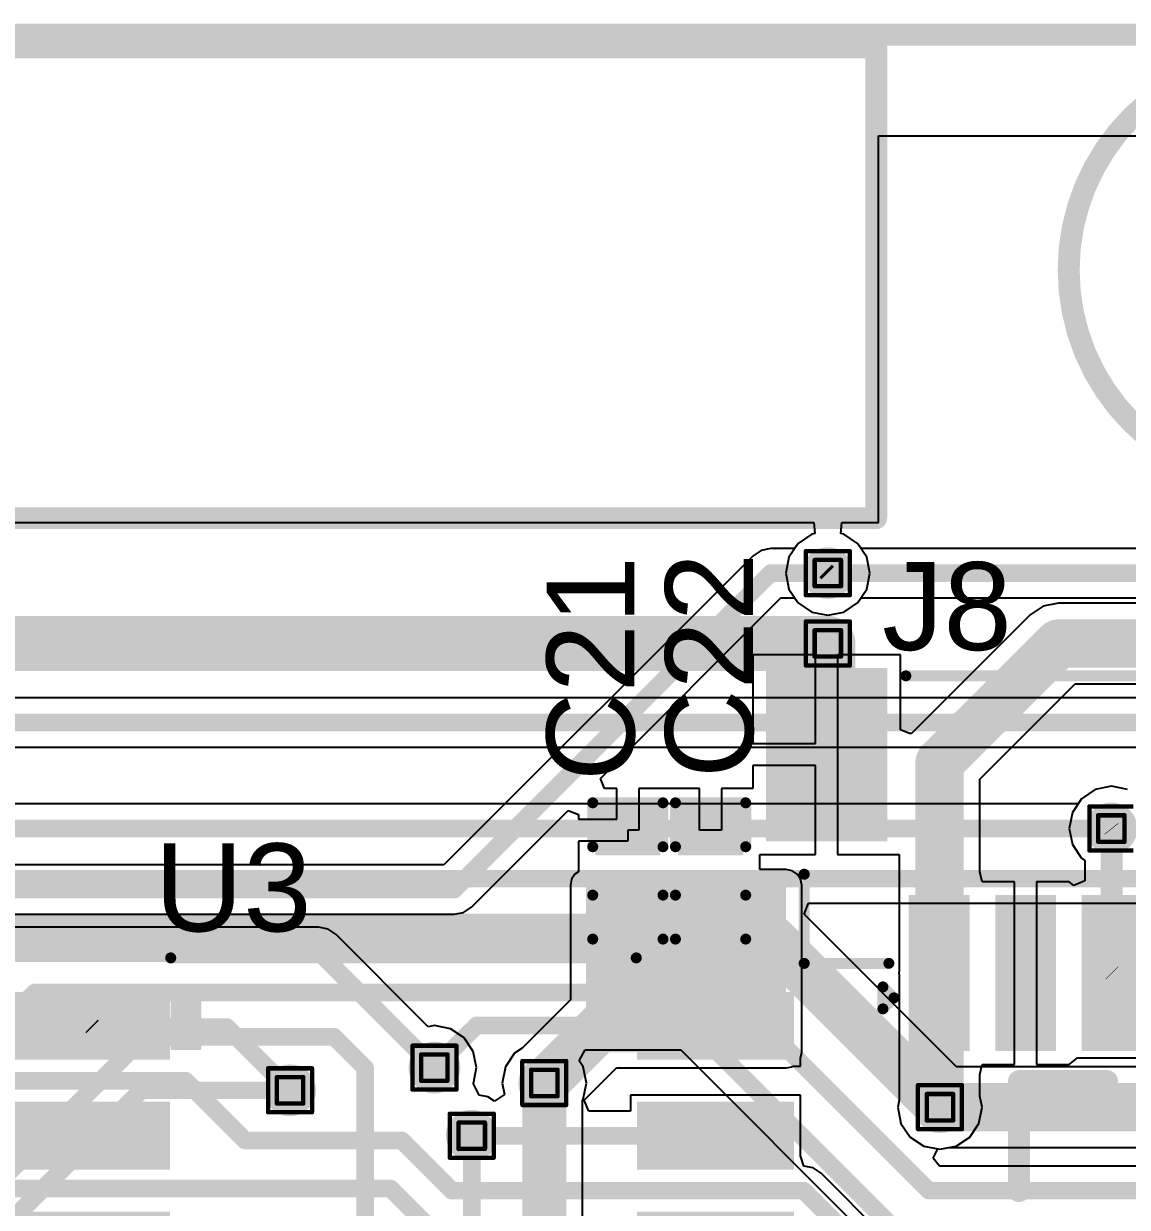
# Model space of a CAD drawing. Header units: inches. Extents: x -8 to 208, y -3 to 109.
# Drawn here: x 21.95 to 34.7, y 48.93 to 62.61 of the extents above; entities that cross this region are included whole.
import ezdxf

# ---------------------------------------------------------------- set-up
doc = ezdxf.new("R2010")
doc.units = ezdxf.units.IN
for name, color, linetype in [('BottomLayer', 5, 'Continuous'), ('DrillDrawing', 1, 'Continuous'), ('Mechanical1', 6, 'Continuous'), ('Mechanical2', 216, 'Continuous'), ('TopLayer', 1, 'Continuous'), ('TopOverlay', 2, 'Continuous'), ('TopPaste', 8, 'Continuous'), ('TopSolder', 216, 'Continuous'), ('ViaHoleLayer', 16, 'Continuous')]:
    doc.layers.add(name, color=color, linetype=linetype)
doc.styles.add('Arial', font='', dxfattribs={"height": 0.2})
doc.styles.get('Arial').set_extended_font_data('Arial')

# ---------------------------------------------------------------- blocks, each defined once
blk = doc.blocks.new('SOIC_8__208______21')
at = {"layer": 'TopLayer'}
for points in [[(-4.41, 2.195), (-2.8, 2.195), (-2.8, 1.615), (-4.41, 1.615)], [(2.8, 2.195), (4.41, 2.195), (4.41, 1.615), (2.8, 1.615)], [(-4.41, 0.925), (-2.8, 0.925), (-2.8, 0.345), (-4.41, 0.345)], [(2.8, 0.925), (4.41, 0.925), (4.41, 0.345), (2.8, 0.345)], [(-4.41, -0.345), (-2.8, -0.345), (-2.8, -0.925), (-4.41, -0.925)], [(2.8, -0.345), (4.41, -0.345), (4.41, -0.925), (2.8, -0.925)], [(-4.41, -1.615), (-2.8, -1.615), (-2.8, -2.195), (-4.41, -2.195)], [(2.8, -1.615), (4.41, -1.615), (4.41, -2.195), (2.8, -2.195)]]:
    blk.add_hatch(color=1, dxfattribs=at).paths.add_polyline_path(points)
at = {"layer": 'TopOverlay'}
blk.add_hatch(color=2, dxfattribs=at).paths.add_polyline_path([(-2.692, 1.625), (-2.337, 1.625), (-2.337, 2.209), (-2.692, 2.209)])
at = {"layer": 'TopPaste'}
for points in [[(-4.41, 2.195), (-2.8, 2.195), (-2.8, 1.615), (-4.41, 1.615)], [(2.8, 2.195), (4.41, 2.195), (4.41, 1.615), (2.8, 1.615)], [(-4.41, 0.925), (-2.8, 0.925), (-2.8, 0.345), (-4.41, 0.345)], [(2.8, 0.925), (4.41, 0.925), (4.41, 0.345), (2.8, 0.345)], [(-4.41, -0.345), (-2.8, -0.345), (-2.8, -0.925), (-4.41, -0.925)], [(2.8, -0.345), (4.41, -0.345), (4.41, -0.925), (2.8, -0.925)], [(-4.41, -1.615), (-2.8, -1.615), (-2.8, -2.195), (-4.41, -2.195)], [(2.8, -1.615), (4.41, -1.615), (4.41, -2.195), (2.8, -2.195)]]:
    blk.add_hatch(color=8, dxfattribs=at).paths.add_polyline_path(points)
at = {"layer": 'TopSolder'}
for points in [[(-4.512, 2.297), (-2.698, 2.297), (-2.698, 1.513), (-4.512, 1.513)], [(2.698, 2.297), (4.512, 2.297), (4.512, 1.513), (2.698, 1.513)], [(-4.512, 1.027), (-2.698, 1.027), (-2.698, 0.243), (-4.512, 0.243)], [(2.698, 1.027), (4.512, 1.027), (4.512, 0.243), (2.698, 0.243)], [(-4.512, -0.243), (-2.698, -0.243), (-2.698, -1.027), (-4.512, -1.027)], [(2.698, -0.243), (4.512, -0.243), (4.512, -1.027), (2.698, -1.027)], [(-4.512, -1.513), (-2.698, -1.513), (-2.698, -2.297), (-4.512, -2.297)], [(2.698, -1.513), (4.512, -1.513), (4.512, -2.297), (2.698, -2.297)]]:
    blk.add_hatch(color=216, dxfattribs=at).paths.add_polyline_path(points)
at = {"layer": 'TopOverlay', "const_width": 0.127}
for points in [[(-2.69, 2.69), (2.69, 2.69)], [(-4.699, 2.057), (-4.572, 1.93)], [(-4.699, 1.803), (-4.699, 2.057)], [(-4.699, 1.803), (-4.572, 1.93)], [(-2.69, -2.69), (2.69, -2.69)]]:
    blk.add_lwpolyline(points, dxfattribs=at)
at = {"layer": 'TopOverlay', "const_width": 0.0635}
for points in [[(-2.722, 2.69, 1), (-2.658, 2.69, 1)], [(2.658, 2.69, 1), (2.722, 2.69, 1)], [(-4.731, 2.057, 1), (-4.667, 2.057, 1)], [(-4.731, 2.057, 1), (-4.667, 2.057, 1)], [(-4.604, 1.93, 1), (-4.54, 1.93, 1)], [(-4.604, 1.93, 1), (-4.54, 1.93, 1)], [(-4.731, 1.803, 1), (-4.667, 1.803, 1)], [(-4.731, 1.803, 1), (-4.667, 1.803, 1)], [(-2.722, -2.69, 1), (-2.658, -2.69, 1)], [(2.658, -2.69, 1), (2.722, -2.69, 1)]]:
    blk.add_lwpolyline(points, format="xyb", close=True, dxfattribs=at)
blk = doc.blocks.new('V________T______87')
at = {"layer": 'TopLayer'}
for points in [[(-4.4, 2.162), (-3.2, 2.162), (-3.2, 0.362), (-4.4, 0.362)], [(3.2, 2.162), (4.4, 2.162), (4.4, 0.362), (3.2, 0.362)], [(-2.75, -0.462), (-2.25, -0.462), (-2.25, -2.062), (-2.75, -2.062)], [(-1.75, -0.462), (-1.25, -0.462), (-1.25, -2.062), (-1.75, -2.062)], [(-0.75, -0.462), (-0.25, -0.462), (-0.25, -2.062), (-0.75, -2.062)], [(0.25, -0.462), (0.75, -0.462), (0.75, -2.062), (0.25, -2.062)], [(1.25, -0.462), (1.75, -0.462), (1.75, -2.062), (1.25, -2.062)], [(2.25, -0.462), (2.75, -0.462), (2.75, -2.062), (2.25, -2.062)]]:
    blk.add_hatch(color=1, dxfattribs=at).paths.add_polyline_path(points)
at = {"layer": 'TopPaste'}
for points in [[(-4.4, 2.162), (-3.2, 2.162), (-3.2, 0.362), (-4.4, 0.362)], [(3.2, 2.162), (4.4, 2.162), (4.4, 0.362), (3.2, 0.362)], [(-2.75, -0.462), (-2.25, -0.462), (-2.25, -2.062), (-2.75, -2.062)], [(-1.75, -0.462), (-1.25, -0.462), (-1.25, -2.062), (-1.75, -2.062)], [(-0.75, -0.462), (-0.25, -0.462), (-0.25, -2.062), (-0.75, -2.062)], [(0.25, -0.462), (0.75, -0.462), (0.75, -2.062), (0.25, -2.062)], [(1.25, -0.462), (1.75, -0.462), (1.75, -2.062), (1.25, -2.062)], [(2.25, -0.462), (2.75, -0.462), (2.75, -2.062), (2.25, -2.062)]]:
    blk.add_hatch(color=8, dxfattribs=at).paths.add_polyline_path(points)
at = {"layer": 'TopSolder'}
for points in [[(-4.502, 2.264), (-3.098, 2.264), (-3.098, 0.261), (-4.502, 0.261)], [(3.098, 2.264), (4.502, 2.264), (4.502, 0.261), (3.098, 0.261)], [(-2.852, -0.361), (-2.148, -0.361), (-2.148, -2.164), (-2.852, -2.164)], [(-1.852, -0.361), (-1.148, -0.361), (-1.148, -2.164), (-1.852, -2.164)], [(-0.852, -0.361), (-0.148, -0.361), (-0.148, -2.164), (-0.852, -2.164)], [(0.148, -0.361), (0.852, -0.361), (0.852, -2.164), (0.148, -2.164)], [(1.148, -0.361), (1.852, -0.361), (1.852, -2.164), (1.148, -2.164)], [(2.148, -0.361), (2.852, -0.361), (2.852, -2.164), (2.148, -2.164)]]:
    blk.add_hatch(color=216, dxfattribs=at).paths.add_polyline_path(points)
at = {"layer": 'TopOverlay', "const_width": 0.127}
for points in [[(-2.884, 2.173), (2.932, 2.173)], [(-4.059, -1.15), (-4.059, -0.12)], [(4.059, -1.15), (4.059, -0.12)], [(-4.059, -1.15), (-3.08, -1.15)], [(3.08, -1.15), (4.059, -1.15)], [(-3.15, -1.422), (-3.023, -1.549)], [(-3.15, -1.676), (-3.15, -1.422)], [(-3.15, -1.676), (-3.023, -1.549)]]:
    blk.add_lwpolyline(points, dxfattribs=at)
at = {"layer": 'TopOverlay', "const_width": 0.0635}
for points in [[(-2.916, 2.173, 1), (-2.853, 2.173, 1)], [(2.9, 2.173, 1), (2.964, 2.173, 1)], [(-4.091, -0.12, 1), (-4.027, -0.12, 1)], [(4.027, -0.12, 1), (4.091, -0.12, 1)], [(-4.091, -1.15, 1), (-4.027, -1.15, 1)], [(-4.091, -1.15, 1), (-4.027, -1.15, 1)], [(-3.112, -1.15, 1), (-3.049, -1.15, 1)], [(3.049, -1.15, 1), (3.112, -1.15, 1)], [(4.027, -1.15, 1), (4.091, -1.15, 1)], [(4.027, -1.15, 1), (4.091, -1.15, 1)], [(-3.181, -1.422, 1), (-3.118, -1.422, 1)], [(-3.181, -1.422, 1), (-3.118, -1.422, 1)], [(-3.054, -1.549, 1), (-2.991, -1.549, 1)], [(-3.054, -1.549, 1), (-2.991, -1.549, 1)], [(-3.181, -1.676, 1), (-3.118, -1.676, 1)], [(-3.181, -1.676, 1), (-3.118, -1.676, 1)]]:
    blk.add_lwpolyline(points, format="xyb", close=True, dxfattribs=at)
blk = doc.blocks.new('C___0402_136')
at = {"layer": 'TopLayer'}
for points in [[(-0.699, -0.318), (-0.699, 0.317), (-0.241, 0.317), (-0.241, -0.318)], [(0.241, -0.318), (0.241, 0.317), (0.699, 0.317), (0.699, -0.318)]]:
    blk.add_hatch(color=1, dxfattribs=at).paths.add_polyline_path(points)
at = {"layer": 'TopPaste'}
for points in [[(-0.699, -0.318), (-0.699, 0.317), (-0.241, 0.317), (-0.241, -0.318)], [(0.241, -0.318), (0.241, 0.317), (0.699, 0.317), (0.699, -0.318)]]:
    blk.add_hatch(color=8, dxfattribs=at).paths.add_polyline_path(points)
at = {"layer": 'TopSolder'}
for points in [[(-0.758, -0.377), (-0.758, 0.377), (-0.181, 0.377), (-0.181, -0.377)], [(0.181, -0.377), (0.181, 0.377), (0.758, 0.377), (0.758, -0.377)]]:
    blk.add_hatch(color=216, dxfattribs=at).paths.add_polyline_path(points)
at = {"layer": 'TopOverlay', "const_width": 0.127}
for points in [[(-0.787, -0.406), (-0.787, 0.406)], [(-0.279, 0.406), (-0.787, 0.406)], [(0.787, 0.406), (0.279, 0.406)], [(0.787, -0.406), (0.787, 0.406)], [(-0.279, -0.406), (-0.787, -0.406)], [(0.787, -0.406), (0.279, -0.406)]]:
    blk.add_lwpolyline(points, dxfattribs=at)
at = {"layer": 'TopOverlay', "const_width": 0.0635}
for points in [[(-0.819, 0.406, 1), (-0.756, 0.406, 1)], [(-0.819, 0.406, 1), (-0.756, 0.406, 1)], [(-0.311, 0.406, 1), (-0.248, 0.406, 1)], [(0.248, 0.406, 1), (0.311, 0.406, 1)], [(0.756, 0.406, 1), (0.819, 0.406, 1)], [(0.756, 0.406, 1), (0.819, 0.406, 1)], [(-0.819, -0.406, 1), (-0.756, -0.406, 1)], [(-0.819, -0.406, 1), (-0.756, -0.406, 1)], [(-0.311, -0.406, 1), (-0.248, -0.406, 1)], [(0.248, -0.406, 1), (0.311, -0.406, 1)], [(0.756, -0.406, 1), (0.819, -0.406, 1)], [(0.756, -0.406, 1), (0.819, -0.406, 1)]]:
    blk.add_lwpolyline(points, format="xyb", close=True, dxfattribs=at)
blk = doc.blocks.new('C___0402_137')
at = {"layer": 'TopLayer'}
for points in [[(-0.699, -0.318), (-0.699, 0.317), (-0.241, 0.317), (-0.241, -0.318)], [(0.241, -0.318), (0.241, 0.317), (0.699, 0.317), (0.699, -0.318)]]:
    blk.add_hatch(color=1, dxfattribs=at).paths.add_polyline_path(points)
at = {"layer": 'TopPaste'}
for points in [[(-0.699, -0.318), (-0.699, 0.317), (-0.241, 0.317), (-0.241, -0.318)], [(0.241, -0.318), (0.241, 0.317), (0.699, 0.317), (0.699, -0.318)]]:
    blk.add_hatch(color=8, dxfattribs=at).paths.add_polyline_path(points)
at = {"layer": 'TopSolder'}
for points in [[(-0.758, -0.377), (-0.758, 0.377), (-0.181, 0.377), (-0.181, -0.377)], [(0.181, -0.377), (0.181, 0.377), (0.758, 0.377), (0.758, -0.377)]]:
    blk.add_hatch(color=216, dxfattribs=at).paths.add_polyline_path(points)
at = {"layer": 'TopOverlay', "const_width": 0.127}
for points in [[(-0.279, 0.406), (-0.787, 0.406)], [(-0.787, -0.406), (-0.787, 0.406)], [(0.787, 0.406), (0.279, 0.406)], [(0.787, -0.406), (0.787, 0.406)], [(-0.279, -0.406), (-0.787, -0.406)], [(0.787, -0.406), (0.279, -0.406)]]:
    blk.add_lwpolyline(points, dxfattribs=at)
at = {"layer": 'TopOverlay', "const_width": 0.0635}
for points in [[(-0.819, 0.406, 1), (-0.756, 0.406, 1)], [(-0.819, 0.406, 1), (-0.756, 0.406, 1)], [(-0.311, 0.406, 1), (-0.248, 0.406, 1)], [(0.248, 0.406, 1), (0.311, 0.406, 1)], [(0.756, 0.406, 1), (0.819, 0.406, 1)], [(0.756, 0.406, 1), (0.819, 0.406, 1)], [(-0.819, -0.406, 1), (-0.756, -0.406, 1)], [(-0.819, -0.406, 1), (-0.756, -0.406, 1)], [(-0.311, -0.406, 1), (-0.248, -0.406, 1)], [(0.248, -0.406, 1), (0.311, -0.406, 1)], [(0.756, -0.406, 1), (0.819, -0.406, 1)], [(0.756, -0.406, 1), (0.819, -0.406, 1)]]:
    blk.add_lwpolyline(points, format="xyb", close=True, dxfattribs=at)

msp = doc.modelspace()

# ---------------------------------------------------------------- hatches: boundary and pattern name
at = {"layer": 'BottomLayer'}
h = msp.add_hatch(color=5, dxfattribs=at)
edge = h.paths.add_edge_path()
edge.add_arc((31.242, 56.261), 0.3, 0, 360)
h = msp.add_hatch(color=5, dxfattribs=at)
edge = h.paths.add_edge_path()
edge.add_arc((31.242, 55.448), 0.3, 0, 360)
h = msp.add_hatch(color=5, dxfattribs=at)
edge = h.paths.add_edge_path()
edge.add_arc((34.519, 53.31), 0.3, 0, 360)
h = msp.add_hatch(color=5, dxfattribs=at)
edge = h.paths.add_edge_path()
edge.add_arc((26.695, 50.546), 0.3, 0, 360)
h = msp.add_hatch(color=5, dxfattribs=at)
edge = h.paths.add_edge_path()
edge.add_arc((27.965, 50.368), 0.3, 0, 360)
h = msp.add_hatch(color=5, dxfattribs=at)
edge = h.paths.add_edge_path()
edge.add_arc((25.027, 50.284), 0.3, 0, 360)
h = msp.add_hatch(color=5, dxfattribs=at)
edge = h.paths.add_edge_path()
edge.add_arc((32.537, 50.089), 0.3, 0, 360)
h = msp.add_hatch(color=5, dxfattribs=at)
edge = h.paths.add_edge_path()
edge.add_arc((27.127, 49.759), 0.3, 0, 360)
at = {"layer": 'TopLayer'}
h = msp.add_hatch(color=1, dxfattribs=at)
edge = h.paths.add_edge_path()
edge.add_arc((31.242, 56.261), 0.3, 0, 360)
h = msp.add_hatch(color=1, dxfattribs=at)
edge = h.paths.add_edge_path()
edge.add_arc((31.242, 55.448), 0.3, 0, 360)
h = msp.add_hatch(color=1, dxfattribs=at)
edge = h.paths.add_edge_path()
edge.add_arc((34.519, 53.31), 0.3, 0, 360)
msp.add_hatch(color=1, dxfattribs=at).paths.add_polyline_path([(28.448, 50.724), (30.759, 50.724), (30.759, 52.654), (28.448, 52.654)])
h = msp.add_hatch(color=1, dxfattribs=at)
edge = h.paths.add_edge_path()
edge.add_arc((26.695, 50.546), 0.3, 0, 360)
h = msp.add_hatch(color=1, dxfattribs=at)
edge = h.paths.add_edge_path()
edge.add_arc((27.965, 50.368), 0.3, 0, 360)
h = msp.add_hatch(color=1, dxfattribs=at)
edge = h.paths.add_edge_path()
edge.add_arc((25.027, 50.284), 0.3, 0, 360)
h = msp.add_hatch(color=1, dxfattribs=at)
edge = h.paths.add_edge_path()
edge.add_arc((32.537, 50.089), 0.3, 0, 360)
h = msp.add_hatch(color=1, dxfattribs=at)
edge = h.paths.add_edge_path()
edge.add_arc((27.127, 49.759), 0.3, 0, 360)
at = {"layer": 'ViaHoleLayer'}
h = msp.add_hatch(color=16, dxfattribs=at)
edge = h.paths.add_edge_path()
edge.add_arc((31.242, 56.261), 0.15, 0, 360)
h = msp.add_hatch(color=16, dxfattribs=at)
edge = h.paths.add_edge_path()
edge.add_arc((31.242, 55.448), 0.15, 0, 360)
h = msp.add_hatch(color=16, dxfattribs=at)
edge = h.paths.add_edge_path()
edge.add_arc((34.519, 53.31), 0.15, 0, 360)
h = msp.add_hatch(color=16, dxfattribs=at)
edge = h.paths.add_edge_path()
edge.add_arc((26.695, 50.546), 0.15, 0, 360)
h = msp.add_hatch(color=16, dxfattribs=at)
edge = h.paths.add_edge_path()
edge.add_arc((27.965, 50.368), 0.15, 0, 360)
h = msp.add_hatch(color=16, dxfattribs=at)
edge = h.paths.add_edge_path()
edge.add_arc((25.027, 50.284), 0.15, 0, 360)
h = msp.add_hatch(color=16, dxfattribs=at)
edge = h.paths.add_edge_path()
edge.add_arc((32.537, 50.089), 0.15, 0, 360)
h = msp.add_hatch(color=16, dxfattribs=at)
edge = h.paths.add_edge_path()
edge.add_arc((27.127, 49.759), 0.15, 0, 360)

# ---------------------------------------------------------------- linework, layer by layer
at = {"layer": 'BottomLayer'}
for p, q in [((31.826, 56.846), (31.826, 61.316)), ((31.826, 61.316), (60.858, 61.316)), ((1.143, 56.846), (31.081, 56.846)), ((31.081, 56.846), (31.093, 56.719)), ((31.391, 56.719), (31.403, 56.846)), ((31.403, 56.846), (31.826, 56.846)), ((31.056, 56.711), (30.898, 56.605)), ((31.093, 56.719), (31.056, 56.711)), ((31.428, 56.711), (31.391, 56.719)), ((31.586, 56.605), (31.428, 56.711)), ((30.898, 56.605), (30.792, 56.447)), ((31.626, 56.546), (31.586, 56.605)), ((44.507, 56.546), (31.626, 56.546)), ((30.792, 56.447), (30.755, 56.261)), ((30.755, 56.261), (30.792, 56.075)), ((30.792, 56.075), (30.898, 55.917)), ((31.586, 55.917), (31.626, 55.976)), ((31.626, 55.976), (35.236, 55.976)), ((30.898, 55.917), (31.056, 55.811)), ((31.428, 55.811), (31.586, 55.917)), ((31.056, 55.811), (31.242, 55.774)), ((31.242, 55.774), (31.428, 55.811)), ((36.093, 54.819), (10.795, 54.819)), ((10.913, 54.249), (35.975, 54.249)), ((34.519, 53.797), (34.332, 53.76)), ((34.705, 53.76), (34.519, 53.797)), ((34.174, 53.654), (34.134, 53.595)), ((34.332, 53.76), (34.174, 53.654)), ((34.134, 53.595), (13.711, 53.595)), ((30.967, 52.319), (31.02, 52.446)), ((31.02, 52.446), (35.15, 52.446)), ((32.73, 50.555), (30.967, 52.319)), ((28.37, 50.623), (28.438, 50.75)), ((28.415, 50.555), (28.37, 50.623)), ((28.438, 50.75), (29.543, 50.75)), ((29.543, 50.75), (32.209, 48.084)), ((28.453, 50.368), (28.415, 50.555)), ((40.056, 50.555), (32.73, 50.555)), ((28.415, 50.182), (28.453, 50.368)), ((28.406, 50.167), (28.415, 50.182)), ((28.406, 48.514), (28.406, 50.167)), ((32.458, 49.5), (32.513, 49.606)), ((32.513, 49.606), (32.537, 49.602)), ((32.537, 49.602), (32.643, 49.623)), ((32.643, 49.623), (39.863, 49.623)), ((32.532, 49.408), (32.458, 49.5)), ((39.315, 49.408), (32.532, 49.408))]:
    msp.add_line(p, q, dxfattribs=at)
for points, const_width in [([(31.217, 56.286), (31.242, 56.261)], 0.203), ([(31.242, 56.261), (47.955, 56.261)], 0.203), ([(18.796, 55.448), (31.242, 55.448)], 0.635), ([(10.795, 54.534), (36.093, 54.534)], 0.203), ([(13.711, 53.31), (34.519, 53.31)], 0.203), ([(14.276, 52.73), (35.535, 52.73)], 0.203), ([(19.99, 52.045), (30.582, 52.045)], 0.559), ([(30.582, 52.045), (32.537, 50.089)], 0.559), ([(19.985, 49.322), (22.078, 51.415)], 0.203), ([(22.078, 51.415), (30.119, 51.415)], 0.203), ([(30.119, 51.415), (32.41, 49.124)], 0.203), ([(26.695, 50.546), (27.184, 51.034)], 0.203), ([(27.184, 51.034), (29.661, 51.034)], 0.203), ([(29.661, 51.034), (32.41, 48.285)], 0.203), ([(20.694, 48.253), (23.343, 50.902)], 0.203), ([(23.343, 50.902), (25.535, 50.902)], 0.203), ([(25.535, 50.902), (25.896, 50.541)], 0.203), ([(25.896, 48.57), (25.896, 50.541)], 0.203), ([(27.965, 48.514), (27.965, 50.368)], 0.508), ([(20.084, 47.059), (23.309, 50.284)], 0.203), ([(23.309, 50.284), (25.027, 50.284)], 0.203), ([(32.537, 50.089), (40.056, 50.089)], 0.559), ([(27.127, 48.59), (27.127, 49.759)], 0.203), ([(32.41, 49.124), (39.315, 49.124)], 0.203)]:
    msp.add_lwpolyline(points, dxfattribs=dict(at, const_width=const_width))
for points, const_width in [([(31.166, 56.286, 1), (31.267, 56.286, 1)], 0.102), ([(31.191, 56.261, 1), (31.293, 56.261, 1)], 0.102), ([(31.191, 56.261, 1), (31.293, 56.261, 1)], 0.102), ([(31.083, 55.448, 1), (31.401, 55.448, 1)], 0.318), ([(34.468, 53.31, 1), (34.569, 53.31, 1)], 0.102), ([(30.442, 52.045, 1), (30.721, 52.045, 1)], 0.279), ([(30.442, 52.045, 1), (30.721, 52.045, 1)], 0.279), ([(22.028, 51.415, 1), (22.129, 51.415, 1)], 0.102), ([(22.028, 51.415, 1), (22.129, 51.415, 1)], 0.102), ([(30.068, 51.415, 1), (30.169, 51.415, 1)], 0.102), ([(30.068, 51.415, 1), (30.169, 51.415, 1)], 0.102), ([(27.133, 51.034, 1), (27.235, 51.034, 1)], 0.102), ([(27.133, 51.034, 1), (27.235, 51.034, 1)], 0.102), ([(29.611, 51.034, 1), (29.712, 51.034, 1)], 0.102), ([(29.611, 51.034, 1), (29.712, 51.034, 1)], 0.102), ([(23.292, 50.902, 1), (23.393, 50.902, 1)], 0.102), ([(23.292, 50.902, 1), (23.393, 50.902, 1)], 0.102), ([(25.484, 50.902, 1), (25.586, 50.902, 1)], 0.102), ([(25.484, 50.902, 1), (25.586, 50.902, 1)], 0.102), ([(25.845, 50.541, 1), (25.946, 50.541, 1)], 0.102), ([(25.845, 50.541, 1), (25.946, 50.541, 1)], 0.102), ([(26.645, 50.546, 1), (26.746, 50.546, 1)], 0.102), ([(27.838, 50.368, 1), (28.092, 50.368, 1)], 0.254), ([(23.258, 50.284, 1), (23.36, 50.284, 1)], 0.102), ([(23.258, 50.284, 1), (23.36, 50.284, 1)], 0.102), ([(24.976, 50.284, 1), (25.077, 50.284, 1)], 0.102), ([(32.398, 50.089, 1), (32.677, 50.089, 1)], 0.279), ([(32.398, 50.089, 1), (32.677, 50.089, 1)], 0.279), ([(27.076, 49.759, 1), (27.178, 49.759, 1)], 0.102), ([(32.36, 49.124, 1), (32.461, 49.124, 1)], 0.102), ([(32.36, 49.124, 1), (32.461, 49.124, 1)], 0.102)]:
    msp.add_lwpolyline(points, format="xyb", close=True, dxfattribs=dict(at, const_width=const_width))
at = {"layer": 'DrillDrawing', "const_width": 0.0508}
for points in [[(30.988, 56.515), (31.496, 56.515)], [(30.988, 56.007), (30.988, 56.515)], [(31.496, 56.007), (31.496, 56.515)], [(31.09, 56.413), (31.394, 56.413)], [(31.09, 56.109), (31.09, 56.413)], [(31.394, 56.109), (31.394, 56.413)], [(31.09, 56.109), (31.394, 56.109)], [(30.988, 56.007), (31.496, 56.007)], [(30.988, 55.702), (31.496, 55.702)], [(30.988, 55.194), (30.988, 55.702)], [(31.496, 55.194), (31.496, 55.702)], [(31.09, 55.601), (31.394, 55.601)], [(31.09, 55.296), (31.09, 55.601)], [(31.394, 55.296), (31.394, 55.601)], [(31.09, 55.296), (31.394, 55.296)], [(30.988, 55.194), (31.496, 55.194)], [(34.265, 53.564), (34.773, 53.564)], [(34.265, 53.056), (34.265, 53.564)], [(34.366, 53.462), (34.671, 53.462)], [(34.366, 53.157), (34.366, 53.462)], [(34.671, 53.157), (34.671, 53.462)], [(34.265, 53.056), (34.773, 53.056)], [(34.366, 53.157), (34.671, 53.157)], [(26.441, 50.8), (26.949, 50.8)], [(26.441, 50.292), (26.441, 50.8)], [(26.949, 50.292), (26.949, 50.8)], [(26.543, 50.698), (26.848, 50.698)], [(26.543, 50.394), (26.543, 50.698)], [(26.848, 50.394), (26.848, 50.698)], [(27.711, 50.622), (28.219, 50.622)], [(27.711, 50.114), (27.711, 50.622)], [(28.219, 50.114), (28.219, 50.622)], [(24.773, 50.538), (25.281, 50.538)], [(24.773, 50.03), (24.773, 50.538)], [(25.281, 50.03), (25.281, 50.538)], [(27.813, 50.521), (28.118, 50.521)], [(27.813, 50.216), (27.813, 50.521)], [(28.118, 50.216), (28.118, 50.521)], [(24.874, 50.436), (25.179, 50.436)], [(24.874, 50.131), (24.874, 50.436)], [(25.179, 50.131), (25.179, 50.436)], [(26.543, 50.394), (26.848, 50.394)], [(32.283, 50.343), (32.791, 50.343)], [(32.283, 49.835), (32.283, 50.343)], [(32.791, 49.835), (32.791, 50.343)], [(26.441, 50.292), (26.949, 50.292)], [(27.813, 50.216), (28.118, 50.216)], [(32.385, 50.241), (32.69, 50.241)], [(32.385, 49.936), (32.385, 50.241)], [(32.69, 49.936), (32.69, 50.241)], [(24.874, 50.131), (25.179, 50.131)], [(27.711, 50.114), (28.219, 50.114)], [(24.773, 50.03), (25.281, 50.03)], [(26.873, 50.013), (27.381, 50.013)], [(26.873, 49.505), (26.873, 50.013)], [(26.975, 49.911), (27.28, 49.911)], [(26.975, 49.606), (26.975, 49.911)], [(27.28, 49.606), (27.28, 49.911)], [(27.381, 49.505), (27.381, 50.013)], [(32.385, 49.936), (32.69, 49.936)], [(32.283, 49.835), (32.791, 49.835)], [(26.873, 49.505), (27.381, 49.505)], [(26.975, 49.606), (27.28, 49.606)]]:
    msp.add_lwpolyline(points, dxfattribs=at)
at = {"layer": 'DrillDrawing', "const_width": 0.0254}
for points in [[(30.975, 56.515, 1), (31.001, 56.515, 1)], [(30.975, 56.515, 1), (31.001, 56.515, 1)], [(31.483, 56.515, 1), (31.509, 56.515, 1)], [(31.483, 56.515, 1), (31.509, 56.515, 1)], [(31.077, 56.413, 1), (31.102, 56.413, 1)], [(31.077, 56.413, 1), (31.102, 56.413, 1)], [(31.382, 56.413, 1), (31.407, 56.413, 1)], [(31.382, 56.413, 1), (31.407, 56.413, 1)], [(31.077, 56.109, 1), (31.102, 56.109, 1)], [(31.077, 56.109, 1), (31.102, 56.109, 1)], [(31.382, 56.109, 1), (31.407, 56.109, 1)], [(31.382, 56.109, 1), (31.407, 56.109, 1)], [(30.975, 56.007, 1), (31.001, 56.007, 1)], [(30.975, 56.007, 1), (31.001, 56.007, 1)], [(31.483, 56.007, 1), (31.509, 56.007, 1)], [(31.483, 56.007, 1), (31.509, 56.007, 1)], [(30.975, 55.702, 1), (31.001, 55.702, 1)], [(30.975, 55.702, 1), (31.001, 55.702, 1)], [(31.483, 55.702, 1), (31.509, 55.702, 1)], [(31.483, 55.702, 1), (31.509, 55.702, 1)], [(31.077, 55.601, 1), (31.102, 55.601, 1)], [(31.077, 55.601, 1), (31.102, 55.601, 1)], [(31.382, 55.601, 1), (31.407, 55.601, 1)], [(31.382, 55.601, 1), (31.407, 55.601, 1)], [(31.077, 55.296, 1), (31.102, 55.296, 1)], [(31.077, 55.296, 1), (31.102, 55.296, 1)], [(31.382, 55.296, 1), (31.407, 55.296, 1)], [(31.382, 55.296, 1), (31.407, 55.296, 1)], [(30.975, 55.194, 1), (31.001, 55.194, 1)], [(30.975, 55.194, 1), (31.001, 55.194, 1)], [(31.483, 55.194, 1), (31.509, 55.194, 1)], [(31.483, 55.194, 1), (31.509, 55.194, 1)], [(34.252, 53.564, 1), (34.277, 53.564, 1)], [(34.252, 53.564, 1), (34.277, 53.564, 1)], [(34.353, 53.462, 1), (34.379, 53.462, 1)], [(34.353, 53.462, 1), (34.379, 53.462, 1)], [(34.658, 53.462, 1), (34.684, 53.462, 1)], [(34.658, 53.462, 1), (34.684, 53.462, 1)], [(34.252, 53.056, 1), (34.277, 53.056, 1)], [(34.252, 53.056, 1), (34.277, 53.056, 1)], [(34.353, 53.157, 1), (34.379, 53.157, 1)], [(34.353, 53.157, 1), (34.379, 53.157, 1)], [(34.658, 53.157, 1), (34.684, 53.157, 1)], [(34.658, 53.157, 1), (34.684, 53.157, 1)], [(26.429, 50.8, 1), (26.454, 50.8, 1)], [(26.429, 50.8, 1), (26.454, 50.8, 1)], [(26.937, 50.8, 1), (26.962, 50.8, 1)], [(26.937, 50.8, 1), (26.962, 50.8, 1)], [(26.53, 50.698, 1), (26.556, 50.698, 1)], [(26.53, 50.698, 1), (26.556, 50.698, 1)], [(26.835, 50.698, 1), (26.86, 50.698, 1)], [(26.835, 50.698, 1), (26.86, 50.698, 1)], [(27.699, 50.622, 1), (27.724, 50.622, 1)], [(27.699, 50.622, 1), (27.724, 50.622, 1)], [(28.207, 50.622, 1), (28.232, 50.622, 1)], [(28.207, 50.622, 1), (28.232, 50.622, 1)], [(24.76, 50.538, 1), (24.785, 50.538, 1)], [(24.76, 50.538, 1), (24.785, 50.538, 1)], [(25.268, 50.538, 1), (25.293, 50.538, 1)], [(25.268, 50.538, 1), (25.293, 50.538, 1)], [(27.8, 50.521, 1), (27.826, 50.521, 1)], [(27.8, 50.521, 1), (27.826, 50.521, 1)], [(28.105, 50.521, 1), (28.131, 50.521, 1)], [(28.105, 50.521, 1), (28.131, 50.521, 1)], [(24.862, 50.436, 1), (24.887, 50.436, 1)], [(24.862, 50.436, 1), (24.887, 50.436, 1)], [(25.166, 50.436, 1), (25.192, 50.436, 1)], [(25.166, 50.436, 1), (25.192, 50.436, 1)], [(26.53, 50.394, 1), (26.556, 50.394, 1)], [(26.53, 50.394, 1), (26.556, 50.394, 1)], [(26.835, 50.394, 1), (26.86, 50.394, 1)], [(26.835, 50.394, 1), (26.86, 50.394, 1)], [(32.271, 50.343, 1), (32.296, 50.343, 1)], [(32.271, 50.343, 1), (32.296, 50.343, 1)], [(32.779, 50.343, 1), (32.804, 50.343, 1)], [(32.779, 50.343, 1), (32.804, 50.343, 1)], [(26.429, 50.292, 1), (26.454, 50.292, 1)], [(26.429, 50.292, 1), (26.454, 50.292, 1)], [(26.937, 50.292, 1), (26.962, 50.292, 1)], [(26.937, 50.292, 1), (26.962, 50.292, 1)], [(27.8, 50.216, 1), (27.826, 50.216, 1)], [(27.8, 50.216, 1), (27.826, 50.216, 1)], [(28.105, 50.216, 1), (28.131, 50.216, 1)], [(28.105, 50.216, 1), (28.131, 50.216, 1)], [(32.372, 50.241, 1), (32.398, 50.241, 1)], [(32.372, 50.241, 1), (32.398, 50.241, 1)], [(32.677, 50.241, 1), (32.703, 50.241, 1)], [(32.677, 50.241, 1), (32.703, 50.241, 1)], [(24.862, 50.131, 1), (24.887, 50.131, 1)], [(24.862, 50.131, 1), (24.887, 50.131, 1)], [(25.166, 50.131, 1), (25.192, 50.131, 1)], [(25.166, 50.131, 1), (25.192, 50.131, 1)], [(27.699, 50.114, 1), (27.724, 50.114, 1)], [(27.699, 50.114, 1), (27.724, 50.114, 1)], [(28.207, 50.114, 1), (28.232, 50.114, 1)], [(28.207, 50.114, 1), (28.232, 50.114, 1)], [(24.76, 50.03, 1), (24.785, 50.03, 1)], [(24.76, 50.03, 1), (24.785, 50.03, 1)], [(25.268, 50.03, 1), (25.293, 50.03, 1)], [(25.268, 50.03, 1), (25.293, 50.03, 1)], [(26.86, 50.013, 1), (26.886, 50.013, 1)], [(26.86, 50.013, 1), (26.886, 50.013, 1)], [(26.962, 49.911, 1), (26.988, 49.911, 1)], [(26.962, 49.911, 1), (26.988, 49.911, 1)], [(27.267, 49.911, 1), (27.292, 49.911, 1)], [(27.267, 49.911, 1), (27.292, 49.911, 1)], [(27.369, 50.013, 1), (27.394, 50.013, 1)], [(27.369, 50.013, 1), (27.394, 50.013, 1)], [(32.372, 49.936, 1), (32.398, 49.936, 1)], [(32.372, 49.936, 1), (32.398, 49.936, 1)], [(32.677, 49.936, 1), (32.703, 49.936, 1)], [(32.677, 49.936, 1), (32.703, 49.936, 1)], [(32.271, 49.835, 1), (32.296, 49.835, 1)], [(32.271, 49.835, 1), (32.296, 49.835, 1)], [(32.779, 49.835, 1), (32.804, 49.835, 1)], [(32.779, 49.835, 1), (32.804, 49.835, 1)], [(26.86, 49.505, 1), (26.886, 49.505, 1)], [(26.86, 49.505, 1), (26.886, 49.505, 1)], [(26.962, 49.606, 1), (26.988, 49.606, 1)], [(26.962, 49.606, 1), (26.988, 49.606, 1)], [(27.267, 49.606, 1), (27.292, 49.606, 1)], [(27.267, 49.606, 1), (27.292, 49.606, 1)], [(27.369, 49.505, 1), (27.394, 49.505, 1)], [(27.369, 49.505, 1), (27.394, 49.505, 1)]]:
    msp.add_lwpolyline(points, format="xyb", close=True, dxfattribs=at)
at = {"layer": 'Mechanical1'}
for points, const_width in [([(39.025, 59.766, 1), (34.025, 59.766, 1)], 0.254), ([(33.962, 59.766, 1), (34.089, 59.766, 1)], 0.127)]:
    msp.add_lwpolyline(points, format="xyb", close=True, dxfattribs=dict(at, const_width=const_width))
at = {"layer": 'Mechanical2', "const_width": 0.254}
msp.add_lwpolyline([(0, 62.484), (87.732, 62.484)], dxfattribs=at)
at = {"layer": 'TopLayer'}
for p, q in [((31.826, 56.846), (31.826, 61.316)), ((31.826, 61.316), (40.404, 61.316)), ((5.261, 56.846), (31.081, 56.846)), ((31.081, 56.846), (31.093, 56.719)), ((31.391, 56.719), (31.403, 56.846)), ((31.403, 56.846), (31.826, 56.846)), ((31.056, 56.711), (30.898, 56.605)), ((31.093, 56.719), (31.056, 56.711)), ((31.428, 56.711), (31.391, 56.719)), ((31.586, 56.605), (31.428, 56.711)), ((30.473, 56.524), (30.38, 56.462)), ((30.582, 56.546), (30.473, 56.524)), ((30.858, 56.546), (30.582, 56.546)), ((30.582, 56.546), (30.582, 56.546)), ((30.898, 56.605), (30.858, 56.546)), ((31.692, 56.447), (31.586, 56.605)), ((30.38, 56.462), (26.806, 52.888)), ((30.38, 56.462), (30.38, 56.462)), ((31.729, 56.261), (31.692, 56.447)), ((31.692, 56.075), (31.729, 56.261)), ((28.613, 53.889), (30.7, 55.976)), ((30.7, 55.976), (30.858, 55.976)), ((30.858, 55.976), (30.898, 55.917)), ((31.586, 55.917), (31.692, 56.075)), ((30.898, 55.917), (31.056, 55.811)), ((31.428, 55.811), (31.586, 55.917)), ((33.731, 55.879), (33.579, 55.778)), ((33.909, 55.914), (33.731, 55.879)), ((35.429, 55.914), (33.909, 55.914)), ((31.056, 55.811), (31.242, 55.774)), ((31.242, 55.774), (31.428, 55.811)), ((33.579, 55.778), (32.209, 54.407)), ((31.101, 55.317), (30.374, 55.317)), ((30.374, 55.317), (30.374, 54.29)), ((31.101, 54.29), (31.101, 55.317)), ((32.082, 55.317), (31.355, 55.317)), ((31.355, 55.317), (31.355, 54.163)), ((32.082, 54.449), (32.082, 55.317)), ((32.999, 53.879), (34.102, 54.982)), ((34.102, 54.982), (35.429, 54.982)), ((32.184, 54.409), (32.082, 54.449)), ((32.209, 54.407), (32.184, 54.409)), ((30.374, 54.29), (31.101, 54.29)), ((31.101, 54.036), (30.374, 54.036)), ((30.374, 54.036), (30.374, 53.772)), ((31.101, 53.009), (31.101, 54.036)), ((31.355, 54.163), (31.355, 53.009)), ((28.661, 53.772), (28.613, 53.889)), ((28.804, 53.772), (28.661, 53.772)), ((28.804, 53.416), (28.804, 53.772)), ((29.76, 53.772), (29.058, 53.772)), ((29.058, 53.772), (29.058, 53.289)), ((29.76, 53.289), (29.76, 53.772)), ((30.374, 53.772), (30.014, 53.772)), ((30.014, 53.772), (30.014, 53.289)), ((32.999, 52.809), (32.999, 53.879)), ((34.519, 53.797), (34.332, 53.76)), ((34.705, 53.76), (34.519, 53.797)), ((34.174, 53.654), (34.069, 53.496)), ((34.332, 53.76), (34.174, 53.654)), ((27.125, 52.402), (28.242, 53.518)), ((28.242, 53.518), (28.359, 53.47)), ((34.069, 53.496), (34.031, 53.31)), ((28.359, 53.47), (28.359, 53.416)), ((28.359, 53.416), (28.804, 53.416)), ((29.058, 53.289), (28.931, 53.289)), ((28.931, 53.289), (28.931, 53.162)), ((30.014, 53.289), (29.76, 53.289)), ((34.031, 53.31), (34.069, 53.123)), ((28.931, 53.162), (28.359, 53.162)), ((28.359, 53.162), (28.359, 52.809)), ((34.069, 53.123), (34.174, 52.965)), ((30.458, 52.835), (30.458, 53.009)), ((30.458, 53.009), (31.101, 53.009)), ((31.355, 53.009), (32.067, 53.009)), ((32.067, 53.009), (32.067, 51.662)), ((34.174, 52.965), (34.213, 52.94)), ((26.806, 52.888), (17.015, 52.888)), ((28.359, 52.809), (28.32, 52.782)), ((30.759, 52.835), (30.458, 52.835)), ((30.829, 52.822), (30.759, 52.835)), ((30.888, 52.782), (30.829, 52.822)), ((33.024, 52.692), (32.999, 52.809)), ((34.213, 52.94), (34.213, 52.705)), ((28.281, 52.724), (28.267, 52.654)), ((28.32, 52.782), (28.281, 52.724)), ((30.927, 52.724), (30.888, 52.782)), ((30.941, 52.654), (30.927, 52.724)), ((33.401, 52.692), (33.024, 52.692)), ((33.401, 51.638), (33.401, 52.692)), ((34.005, 52.692), (33.655, 52.692)), ((33.655, 52.692), (33.655, 51.638)), ((34.032, 52.692), (34.005, 52.692)), ((34.086, 52.649), (34.032, 52.692)), ((34.213, 52.705), (34.086, 52.649)), ((28.267, 52.654), (28.267, 51.329)), ((30.941, 50.724), (30.941, 52.654)), ((27.033, 52.34), (27.125, 52.402)), ((17.334, 52.319), (26.924, 52.319)), ((26.924, 52.319), (27.033, 52.34)), ((26.924, 52.319), (26.924, 52.319)), ((25.357, 52.169), (17.255, 52.169)), ((25.466, 52.147), (25.357, 52.169)), ((25.357, 52.169), (25.357, 52.169)), ((25.559, 52.086), (25.466, 52.147)), ((26.625, 51.019), (25.559, 52.086)), ((32.067, 51.662), (32.062, 51.638)), ((32.062, 51.638), (32.067, 51.615)), ((32.067, 51.615), (32.067, 50.171)), ((33.401, 50.584), (33.401, 51.638)), ((33.655, 51.638), (33.655, 50.584)), ((28.267, 51.329), (27.71, 50.772)), ((26.695, 51.033), (26.625, 51.019)), ((26.882, 50.996), (26.695, 51.033)), ((27.04, 50.89), (26.882, 50.996)), ((27.145, 50.732), (27.04, 50.89)), ((27.71, 50.772), (27.621, 50.713)), ((27.183, 50.546), (27.145, 50.732)), ((27.621, 50.713), (27.515, 50.555)), ((30.926, 50.653), (30.927, 50.654)), ((30.926, 50.561), (30.926, 50.653)), ((30.927, 50.654), (30.941, 50.724)), ((34.032, 50.584), (34.127, 50.66)), ((34.127, 50.66), (34.159, 50.66)), ((34.159, 50.66), (34.956, 50.66)), ((27.146, 50.362), (27.183, 50.546)), ((27.515, 50.555), (27.478, 50.368)), ((28.427, 50.17), (28.799, 50.543)), ((28.799, 50.543), (30.759, 50.543)), ((30.759, 50.543), (30.829, 50.556)), ((30.829, 50.556), (30.835, 50.561)), ((30.835, 50.561), (30.926, 50.561)), ((32.999, 50.468), (33.024, 50.584)), ((33.024, 50.584), (33.126, 50.584)), ((33.126, 50.584), (33.401, 50.584)), ((33.655, 50.584), (34.032, 50.584)), ((27.146, 50.359), (27.146, 50.362)), ((27.211, 50.229), (27.146, 50.359)), ((27.478, 50.368), (27.505, 50.234)), ((32.999, 50.218), (32.999, 50.468)), ((27.314, 50.209), (27.211, 50.229)), ((27.391, 50.157), (27.314, 50.209)), ((27.505, 50.234), (27.391, 50.157)), ((30.926, 50.226), (28.96, 50.226)), ((28.96, 50.226), (28.96, 50.043)), ((30.926, 49.525), (30.926, 50.226)), ((33.025, 50.089), (32.999, 50.218)), ((28.48, 50.043), (28.427, 50.17)), ((32.067, 50.171), (32.05, 50.089)), ((32.05, 50.089), (32.087, 49.902)), ((32.987, 49.902), (33.025, 50.089)), ((28.96, 50.043), (28.48, 50.043)), ((32.087, 49.902), (32.193, 49.744)), ((32.882, 49.744), (32.987, 49.902)), ((32.193, 49.744), (32.351, 49.639)), ((32.724, 49.639), (32.882, 49.744)), ((30.963, 49.408), (30.926, 49.525)), ((32.351, 49.639), (32.537, 49.602)), ((32.537, 49.602), (32.724, 49.639)), ((31.072, 49.387), (30.963, 49.408)), ((31.164, 49.325), (31.072, 49.387)), ((31.926, 48.563), (31.164, 49.325))]:
    msp.add_line(p, q, dxfattribs=at)
for points, const_width in [([(26.924, 52.603), (30.582, 56.261)], 0.203), ([(30.582, 56.261), (31.242, 56.261)], 0.203), ([(31.242, 54.177), (31.242, 55.448)], 0.635), ([(32.533, 54.072), (33.909, 55.448)], 0.559), ([(33.909, 55.448), (35.535, 55.448)], 0.559), ([(31.228, 54.163), (31.242, 54.177)], 0.635), ([(32.533, 51.643), (32.533, 54.072)], 0.559), ([(34.523, 51.643), (34.523, 53.305)], 0.254), ([(34.519, 53.31), (34.523, 53.305)], 0.203), ([(16.413, 52.603), (26.924, 52.603)], 0.203), ([(16.643, 51.884), (25.357, 51.884)], 0.203), ([(25.357, 51.884), (26.695, 50.546)], 0.203), ([(32.528, 51.638), (32.533, 51.643)], 0.559), ([(32.528, 51.638), (32.533, 51.633)], 0.559), ([(32.533, 50.093), (32.533, 51.633)], 0.559), ([(34.523, 51.643), (34.528, 51.638)], 0.203), ([(27.965, 50.368), (28.626, 51.029)], 0.559), ([(28.626, 51.029), (29.943, 51.029)], 0.559), ([(22.733, 51.029), (22.746, 51.016)], 0.203), ([(22.746, 51.016), (24.294, 51.016)], 0.203), ([(24.294, 51.016), (25.027, 50.284)], 0.203), ([(20.98, 50.394), (23.818, 50.394)], 0.203), ([(23.818, 50.394), (24.507, 49.704)], 0.203), ([(32.533, 50.093), (32.537, 50.089)], 0.559), ([(21.285, 49.759), (22.733, 49.759)], 0.203), ([(24.507, 49.704), (26.318, 49.704)], 0.203), ([(26.318, 49.704), (26.899, 49.124)], 0.203), ([(27.127, 49.759), (29.943, 49.759)], 0.203), ([(21.407, 49.149), (26.187, 49.149)], 0.203), ([(26.187, 49.149), (26.848, 48.489)], 0.203), ([(26.899, 49.124), (30.963, 49.124)], 0.203), ([(30.963, 49.124), (31.725, 48.362)], 0.203)]:
    msp.add_lwpolyline(points, dxfattribs=dict(at, const_width=const_width))
for points, const_width in [([(30.531, 56.261, 1), (30.632, 56.261, 1)], 0.102), ([(30.531, 56.261, 1), (30.632, 56.261, 1)], 0.102), ([(31.191, 56.261, 1), (31.293, 56.261, 1)], 0.102), ([(31.083, 55.448, 1), (31.401, 55.448, 1)], 0.318), ([(33.769, 55.448, 1), (34.049, 55.448, 1)], 0.279), ([(33.769, 55.448, 1), (34.049, 55.448, 1)], 0.279), ([(31.069, 54.163, 1), (31.387, 54.163, 1)], 0.318), ([(31.083, 54.177, 1), (31.401, 54.177, 1)], 0.318), ([(31.083, 54.177, 1), (31.401, 54.177, 1)], 0.318), ([(32.393, 54.072, 1), (32.672, 54.072, 1)], 0.279), ([(32.393, 54.072, 1), (32.672, 54.072, 1)], 0.279), ([(34.46, 53.305, 1), (34.587, 53.305, 1)], 0.127), ([(34.468, 53.31, 1), (34.569, 53.31, 1)], 0.102), ([(34.473, 53.305, 1), (34.574, 53.305, 1)], 0.102), ([(26.873, 52.603, 1), (26.975, 52.603, 1)], 0.102), ([(26.873, 52.603, 1), (26.975, 52.603, 1)], 0.102), ([(25.306, 51.884, 1), (25.408, 51.884, 1)], 0.102), ([(25.306, 51.884, 1), (25.408, 51.884, 1)], 0.102), ([(32.388, 51.638, 1), (32.668, 51.638, 1)], 0.279), ([(32.388, 51.638, 1), (32.668, 51.638, 1)], 0.279), ([(32.393, 51.643, 1), (32.672, 51.643, 1)], 0.279), ([(32.393, 51.643, 1), (32.672, 51.643, 1)], 0.279), ([(32.393, 51.633, 1), (32.672, 51.633, 1)], 0.279), ([(32.393, 51.633, 1), (32.672, 51.633, 1)], 0.279), ([(34.46, 51.643, 1), (34.587, 51.643, 1)], 0.127), ([(34.473, 51.643, 1), (34.574, 51.643, 1)], 0.102), ([(34.477, 51.638, 1), (34.579, 51.638, 1)], 0.102), ([(28.486, 51.029, 1), (28.765, 51.029, 1)], 0.279), ([(28.486, 51.029, 1), (28.765, 51.029, 1)], 0.279), ([(29.803, 51.029, 1), (30.083, 51.029, 1)], 0.279), ([(22.682, 51.029, 1), (22.784, 51.029, 1)], 0.102), ([(22.695, 51.016, 1), (22.797, 51.016, 1)], 0.102), ([(22.695, 51.016, 1), (22.797, 51.016, 1)], 0.102), ([(24.244, 51.016, 1), (24.345, 51.016, 1)], 0.102), ([(24.244, 51.016, 1), (24.345, 51.016, 1)], 0.102), ([(26.645, 50.546, 1), (26.746, 50.546, 1)], 0.102), ([(27.826, 50.368, 1), (28.105, 50.368, 1)], 0.279), ([(23.767, 50.394, 1), (23.869, 50.394, 1)], 0.102), ([(23.767, 50.394, 1), (23.869, 50.394, 1)], 0.102), ([(24.976, 50.284, 1), (25.077, 50.284, 1)], 0.102), ([(32.393, 50.093, 1), (32.672, 50.093, 1)], 0.279), ([(32.393, 50.093, 1), (32.672, 50.093, 1)], 0.279), ([(32.398, 50.089, 1), (32.677, 50.089, 1)], 0.279), ([(22.682, 49.759, 1), (22.784, 49.759, 1)], 0.102), ([(24.457, 49.704, 1), (24.558, 49.704, 1)], 0.102), ([(24.457, 49.704, 1), (24.558, 49.704, 1)], 0.102), ([(26.267, 49.704, 1), (26.369, 49.704, 1)], 0.102), ([(26.267, 49.704, 1), (26.369, 49.704, 1)], 0.102), ([(27.076, 49.759, 1), (27.178, 49.759, 1)], 0.102), ([(29.892, 49.759, 1), (29.994, 49.759, 1)], 0.102), ([(26.137, 49.149, 1), (26.238, 49.149, 1)], 0.102), ([(26.137, 49.149, 1), (26.238, 49.149, 1)], 0.102), ([(26.848, 49.124, 1), (26.949, 49.124, 1)], 0.102), ([(26.848, 49.124, 1), (26.949, 49.124, 1)], 0.102), ([(30.912, 49.124, 1), (31.013, 49.124, 1)], 0.102), ([(30.912, 49.124, 1), (31.013, 49.124, 1)], 0.102)]:
    msp.add_lwpolyline(points, format="xyb", close=True, dxfattribs=dict(at, const_width=const_width))
at = {"layer": 'TopOverlay', "const_width": 0.254}
for points in [[(16.741, 62.338), (31.775, 62.338)], [(31.801, 56.896), (31.801, 62.338)], [(0.102, 56.896), (31.801, 56.896)], [(33.452, 50.39), (34.468, 50.39)], [(33.452, 49.12), (33.452, 50.39)]]:
    msp.add_lwpolyline(points, dxfattribs=at)
at = {"layer": 'TopOverlay', "const_width": 0.127}
for points in [[(31.712, 62.338, 1), (31.839, 62.338, 1)], [(31.737, 62.338, 1), (31.864, 62.338, 1)], [(31.737, 56.896, 1), (31.864, 56.896, 1)], [(31.737, 56.896, 1), (31.864, 56.896, 1)], [(33.388, 50.39, 1), (33.515, 50.39, 1)], [(33.388, 50.39, 1), (33.515, 50.39, 1)], [(34.404, 50.39, 1), (34.531, 50.39, 1)], [(33.388, 49.12, 1), (33.515, 49.12, 1)]]:
    msp.add_lwpolyline(points, format="xyb", close=True, dxfattribs=at)

# ---------------------------------------------------------------- block references
for name, p in [('V________T______87', (35.028, 52.901)), ('SOIC_8__208______21', (26.338, 49.124))]:
    msp.add_blockref(name, p)
at = {"rotation": 270}
for name, p in [('C___0402_137', (28.931, 52.819)), ('C___0402_136', (29.887, 52.819))]:
    msp.add_blockref(name, p, dxfattribs=at)

# ---------------------------------------------------------------- texts
at = {"layer": 'TopOverlay', "style": 'Arial'}
for s, p in [('C21', (29.007, 53.857)), ('C22', (30.378, 53.891))]:
    msp.add_text(s, height=1.016, rotation=90, dxfattribs=at).set_placement(p)
for s, p in [('J8', (31.869, 55.372)), ('U3', (23.461, 52.121))]:
    msp.add_text(s, height=1.016, dxfattribs=at).set_placement(p)

doc.saveas('drawing.dxf')
